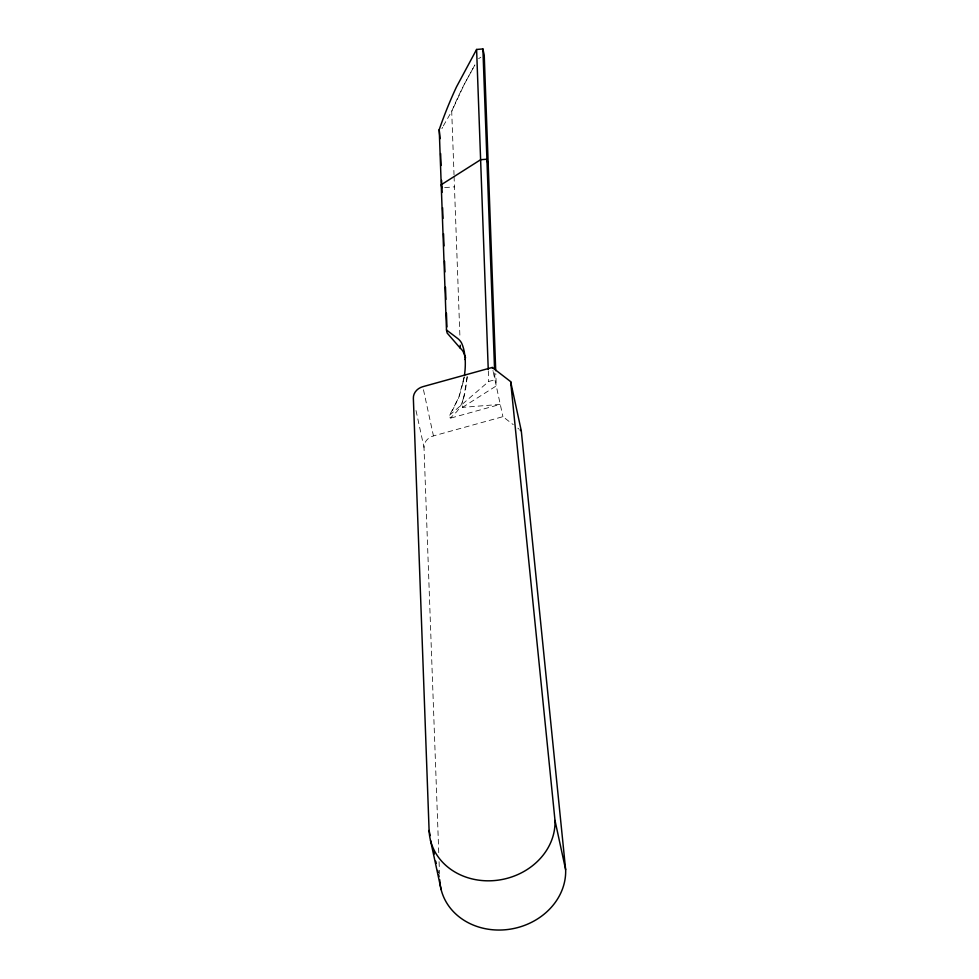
<?xml version="1.0" encoding="UTF-8"?>
<svg xmlns="http://www.w3.org/2000/svg" width="979" height="979" viewBox="0 0 979 979"><rect width="100%" height="100%" fill="white"/><g stroke="black" fill="none" stroke-linecap="round" stroke-linejoin="round"><path stroke-width="0.73" stroke-dasharray="4.89 3.67" d="M467.191 377.099L464.107 395.357M467.167 376.425C466.028 386.387 465.111 397.07 460.436 406.175A39.221 34.045 -12.2 0 1 456.728 411.706L450.254 418.217L449.594 415.145L458.588 398.098L464.119 377.196M463.642 397.266L463.985 395.834M463.581 397.511L462.296 402.271L462.492 407.374L500.257 404.376L450.254 418.217M463.14 382.03L462.896 382.997M462.822 383.315L459.298 396.14L452.371 410.727M441.908 128.641L442.606 127.282M443.303 125.936L451.711 111.349A231.081 129.375 -69.7 0 1 464.291 84.267L474.888 64.932L464.291 84.28L451.711 111.349L454.023 174.764M449.594 415.145L488.692 381.492L494.933 379.754L494.664 372.155M478.596 58.679L480.848 57.247M462.492 407.374L496.267 385.91L495.827 373.745M438.751 852.685L424.005 447.452A12.666 10.989 -12.2 0 1 433.452 435.912L502.925 416.675L513.253 424.653M444.662 187.613L454.464 186.842M517.854 428.19L518.992 429.083M492.939 370.527L493.11 371.298M493.269 372.069L502.925 416.675M423.479 389.764L433.452 435.912M416.014 410.544L424.005 447.452M488.301 370.857L488.692 381.492M454.072 176.269L459.897 336.078M439.081 861.691L439.522 873.696M464.242 376.854A41.546 23.263 -69.7 0 1 463.226 381.7"/><path stroke-width="1.47" d="M495.717 370.698L484.226 55.105L482.892 48.95L476.602 49.452L456.495 86.886A245.313 137.341 -69.7 0 0 439.228 129.632L446.485 329.984L447.158 333.056L460.338 348.267A35.501 19.874 -69.7 0 1 463.581 352.269M439.73 879.693A63.341 54.959 -12.2 0 0 504.699 929.817A63.341 54.959 -12.2 0 0 565.642 869.682L521.293 430.858L510.646 381.626L492.278 367.455L422.818 386.693A12.666 10.989 -12.2 0 0 413.358 398.233L429.096 830.473L430.197 835.601M446.485 329.984L458.037 338.771A38.487 21.55 -69.7 0 1 461.39 342.662A49.354 27.632 -69.7 0 1 465.049 359.513M520.143 429.965L521.293 430.858M463.52 352.354L465.563 357.824M488.24 165.378L486.906 159.222L480.616 159.724L441.199 184.762L441.872 187.833M492.278 367.455L492.449 368.226M439.192 129.632L440.073 138.663M510.646 381.626L554.995 820.451L565.642 869.682M433.746 852.011L434.186 854.055M435.741 861.239L436.193 863.294M437.735 870.466L438.188 872.522M438.629 874.565L439.069 876.621M430.515 840.423L441.15 889.642M482.892 48.95L494.554 369.107M476.602 49.452L488.24 369.34M460.228 345.22L460.338 348.267M440.623 153.568L441.052 165.488M441.602 180.393L442.031 192.422M442.594 207.707L442.985 218.415M443.536 233.7L443.989 245.925M444.539 261.209L444.931 271.917M445.482 287.202L445.934 299.427M446.436 313.182L446.938 326.937M554.995 820.451A63.341 54.959 -12.2 0 1 494.052 880.598A63.341 54.959 -12.2 0 1 429.096 830.473M465.209 359.415A64.565 36.15 -69.7 0 1 465.049 370.135L464.609 374.467A41.546 23.263 -69.7 0 1 464.462 375.495"/></g></svg>
